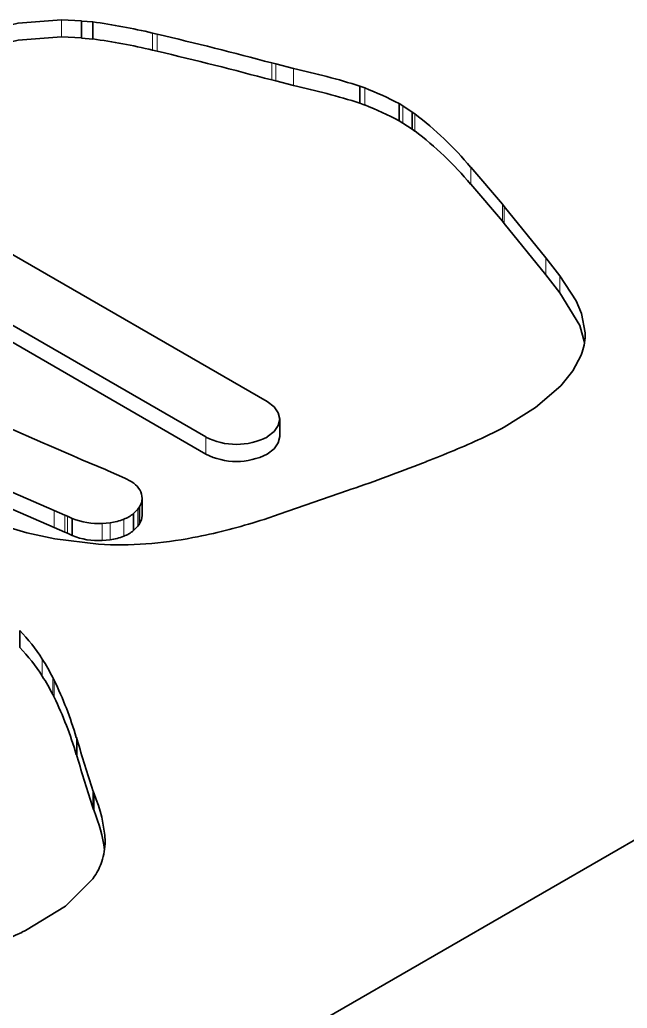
# Model space of a CAD drawing. Extents: x 218 to 1434, y 54 to 743.
# Drawn here: x 851.518 to 854.423, y 627.562 to 632.289 of the extents above; entities that cross this region are included whole.
import ezdxf

# ---------------------------------------------------------------- set-up
doc = ezdxf.new("R2010")
doc.units = 0

msp = doc.modelspace()

# ---------------------------------------------------------------- linework, layer by layer
at = {"color": 7, "lineweight": 35, "ltscale": 0.002396}
for p, q in [((851.8137, 632.2845), (851.718, 632.2894)), ((851.8137, 632.2029), (851.718, 632.2078))]:
    msp.add_line(p, q, dxfattribs=at)
at = {"color": 7, "lineweight": 13, "ltscale": 0.002042}
for p, q in [((851.718, 632.2894), (851.718, 632.2078)), ((852.1753, 632.2206), (852.1753, 632.139)), ((852.7228, 632.0834), (852.7228, 632.0018)), ((852.827, 632.0569), (852.827, 631.9752)), ((853.1679, 631.9634), (853.1679, 631.8818)), ((853.3501, 631.8773), (853.3501, 631.7957)), ((853.4064, 631.8389), (853.4064, 631.7573)), ((853.6743, 631.5851), (853.6743, 631.5034)), ((853.8259, 631.4072), (853.8259, 631.3255)), ((853.8347, 631.3966), (853.8347, 631.3149)), ((854.0343, 631.1506), (854.0343, 631.069)), ((852.4076, 630.2941), (852.4076, 630.2125)), ((852.0831, 629.9493), (852.0831, 629.8676)), ((851.7457, 629.915), (851.7457, 629.8333)), ((851.9496, 629.884), (851.9496, 629.8023)), ((851.9122, 629.8805), (851.9122, 629.7988)), ((851.6252, 629.2322), (851.6252, 629.1505)), ((851.6757, 629.1439), (851.6757, 629.0623)), ((851.682, 629.1314), (851.682, 629.0497)), ((851.7886, 628.8575), (851.7886, 628.7759)), ((851.7924, 628.8455), (851.7924, 628.7638)), ((851.8695, 628.5996), (851.8695, 628.5179)), ((851.8738, 628.5876), (851.8738, 628.5059))]:
    msp.add_line(p, q, dxfattribs=at)
at = {"color": 7, "lineweight": 35, "ltscale": 2.96272e-05}
msp.add_line((851.8135, 632.2834), (851.8137, 632.2845), dxfattribs=at)
at = {"color": 7, "lineweight": 35, "ltscale": 0.001341}
for p, q in [((851.8669, 632.2791), (851.8135, 632.2834)), ((851.8669, 632.1974), (851.8135, 632.2018))]:
    msp.add_line(p, q, dxfattribs=at)
at = {"color": 7, "lineweight": 35, "ltscale": 0.00204}
for p, q in [((851.8135, 632.2834), (851.8135, 632.2018)), ((852.0616, 629.9288), (852.0616, 629.8472)), ((852.0909, 629.96), (852.0909, 629.8784))]:
    msp.add_line(p, q, dxfattribs=at)
at = {"color": 7, "lineweight": 35, "ltscale": 0.002042}
for p, q in [((851.8669, 632.2791), (851.8669, 632.1974)), ((853.1448, 631.9722), (853.1448, 631.8905)), ((853.3318, 631.8884), (853.3318, 631.8067)), ((853.3937, 631.848), (853.3937, 631.7664)), ((852.761, 630.3787), (852.761, 630.297)), ((852.1027, 630), (852.1027, 629.9183)), ((851.7689, 629.9047), (851.7689, 629.823)), ((851.5179, 629.3683), (851.5179, 629.2866))]:
    msp.add_line(p, q, dxfattribs=at)
at = {"color": 7, "lineweight": 35, "ltscale": 0.000591862}
msp.add_line((852.1753, 632.2206), (852.1522, 632.226), dxfattribs=at)
at = {"color": 7, "lineweight": 13, "ltscale": 0.00204}
for p, q in [((852.1522, 632.226), (852.1522, 632.1443)), ((852.7419, 632.0785), (852.7419, 631.9969)), ((854.1013, 631.0648), (854.1013, 630.9832)), ((851.6823, 629.9426), (851.6823, 629.861)), ((851.7336, 629.9202), (851.7336, 629.8386)), ((852.0153, 629.9012), (852.0153, 629.8196)), ((851.868, 628.6038), (851.868, 628.5222))]:
    msp.add_line(p, q, dxfattribs=at)
at = {"color": 7, "lineweight": 35, "ltscale": 0.000592206}
msp.add_line((852.1753, 632.139), (852.1522, 632.1443), dxfattribs=at)
at = {"color": 7, "lineweight": 35, "ltscale": 0.000491856}
msp.add_line((852.7419, 632.0785), (852.7228, 632.0834), dxfattribs=at)
at = {"color": 7, "lineweight": 35, "ltscale": 0.002196}
for p, q in [((852.827, 632.0569), (852.7419, 632.0785)), ((852.827, 631.9752), (852.7419, 631.9969))]:
    msp.add_line(p, q, dxfattribs=at)
at = {"color": 7, "lineweight": 35, "ltscale": 0.000491475}
msp.add_line((852.7419, 631.9969), (852.7228, 632.0018), dxfattribs=at)
at = {"color": 7, "lineweight": 35, "ltscale": 0.000618103}
for p, q in [((853.1679, 631.9634), (853.1448, 631.9722)), ((853.1679, 631.8818), (853.1448, 631.8905))]:
    msp.add_line(p, q, dxfattribs=at)
at = {"color": 7, "lineweight": 35, "ltscale": 0.000534626}
for p, q in [((853.3501, 631.8773), (853.3318, 631.8884)), ((853.3501, 631.7957), (853.3318, 631.8067))]:
    msp.add_line(p, q, dxfattribs=at)
at = {"color": 7, "lineweight": 35, "ltscale": 0.001313}
for p, q in [((853.3937, 631.848), (853.3501, 631.8773)), ((853.3937, 631.7664), (853.3501, 631.7957))]:
    msp.add_line(p, q, dxfattribs=at)
at = {"color": 7, "lineweight": 35, "ltscale": 0.000390413}
for p, q in [((853.4064, 631.8389), (853.3937, 631.848)), ((853.4064, 631.7573), (853.3937, 631.7664))]:
    msp.add_line(p, q, dxfattribs=at)
at = {"color": 7, "lineweight": 35, "ltscale": 0.005844}
for p, q in [((853.8259, 631.4072), (853.6743, 631.5851)), ((853.8259, 631.3255), (853.6743, 631.5034))]:
    msp.add_line(p, q, dxfattribs=at)
at = {"color": 7, "lineweight": 35, "ltscale": 0.054673}
for p, q in [((850.8065, 631.5566), (852.7004, 630.4631)), ((852.4076, 630.2941), (850.5137, 631.3876)), ((852.4076, 630.2125), (850.5137, 631.3059))]:
    msp.add_line(p, q, dxfattribs=at)
at = {"color": 7, "lineweight": 35, "ltscale": 0.000344437}
for p, q in [((853.8347, 631.3966), (853.8259, 631.4072)), ((853.8347, 631.3149), (853.8259, 631.3255))]:
    msp.add_line(p, q, dxfattribs=at)
at = {"color": 7, "lineweight": 35, "ltscale": 0.007919}
for p, q in [((854.0343, 631.1506), (853.8347, 631.3966)), ((854.0343, 631.069), (853.8347, 631.3149))]:
    msp.add_line(p, q, dxfattribs=at)
at = {"color": 7, "lineweight": 35, "ltscale": 0.310267}
msp.add_line((859.3093, 631.1686), (848.5613, 624.9633), dxfattribs=at)
at = {"color": 7, "lineweight": 35, "ltscale": 0.002722}
msp.add_line((854.1013, 631.0648), (854.0343, 631.1506), dxfattribs=at)
at = {"color": 7, "lineweight": 35, "ltscale": 0.002721}
msp.add_line((854.1013, 630.9832), (854.0343, 631.069), dxfattribs=at)
at = {"color": 7, "lineweight": 35, "ltscale": 0.00035514}
msp.add_line((854.2028, 630.686), (854.2072, 630.6995), dxfattribs=at)
at = {"color": 7, "lineweight": 35, "ltscale": 0.004728}
msp.add_line((851.4552, 630.3427), (851.6284, 630.2668), dxfattribs=at)
at = {"color": 7, "lineweight": 35, "ltscale": 0.002627}
msp.add_line((853.7258, 630.2871), (853.82, 630.3336), dxfattribs=at)
at = {"color": 7, "lineweight": 35, "ltscale": 0.000419894}
msp.add_line((853.82, 630.3336), (853.8348, 630.3416), dxfattribs=at)
at = {"color": 7, "lineweight": 35, "ltscale": 0.000803471}
msp.add_line((851.6284, 630.2668), (851.6578, 630.2539), dxfattribs=at)
at = {"color": 7, "lineweight": 35, "ltscale": 0.003153}
msp.add_line((851.6578, 630.2539), (851.7734, 630.2033), dxfattribs=at)
at = {"color": 7, "lineweight": 35, "ltscale": 0.001138}
msp.add_line((851.7734, 630.2033), (851.8151, 630.1852), dxfattribs=at)
at = {"color": 7, "lineweight": 35, "ltscale": 0.003035}
msp.add_line((851.8151, 630.1852), (851.9271, 630.1383), dxfattribs=at)
at = {"color": 7, "lineweight": 35, "ltscale": 0.000471514}
msp.add_line((853.444, 630.1691), (853.4616, 630.176), dxfattribs=at)
at = {"color": 7, "lineweight": 35, "ltscale": 0.000382804}
msp.add_line((851.9271, 630.1383), (851.9413, 630.1326), dxfattribs=at)
at = {"color": 7, "lineweight": 35, "ltscale": 0.002146}
msp.add_line((851.9413, 630.1326), (852.0198, 630.0978), dxfattribs=at)
at = {"color": 7, "lineweight": 35, "ltscale": 0.0008674}
msp.add_line((852.0198, 630.0978), (852.0506, 630.0818), dxfattribs=at)
at = {"color": 7, "lineweight": 35, "ltscale": 0.000389891}
msp.add_line((852.0506, 630.0818), (852.0634, 630.0729), dxfattribs=at)
at = {"color": 7, "lineweight": 35, "ltscale": 0.00538}
msp.add_line((851.6823, 629.9426), (851.4851, 630.0288), dxfattribs=at)
at = {"color": 7, "lineweight": 35, "ltscale": 0.008664}
msp.add_line((852.7583, 629.9242), (853.0858, 630.0375), dxfattribs=at)
at = {"color": 7, "lineweight": 35, "ltscale": 0.000465693}
msp.add_line((853.0858, 630.0375), (853.1034, 630.0437), dxfattribs=at)
at = {"color": 7, "lineweight": 35, "ltscale": 0.005379}
msp.add_line((851.6823, 629.861), (851.4851, 629.9471), dxfattribs=at)
at = {"color": 7, "lineweight": 35, "ltscale": 0.001401}
for p, q in [((851.7336, 629.9202), (851.6823, 629.9426)), ((851.7336, 629.8386), (851.6823, 629.861))]:
    msp.add_line(p, q, dxfattribs=at)
at = {"color": 7, "lineweight": 35, "ltscale": 0.000741422}
msp.add_line((852.0831, 629.9493), (852.0616, 629.9288), dxfattribs=at)
at = {"color": 7, "lineweight": 35, "ltscale": 0.000330834}
msp.add_line((852.0909, 629.96), (852.0831, 629.9493), dxfattribs=at)
at = {"color": 7, "lineweight": 35, "ltscale": 0.000329392}
msp.add_line((851.7457, 629.915), (851.7336, 629.9202), dxfattribs=at)
at = {"color": 7, "lineweight": 35, "ltscale": 0.000633197}
for p, q in [((851.7689, 629.9047), (851.7457, 629.915)), ((851.7689, 629.823), (851.7457, 629.8333))]:
    msp.add_line(p, q, dxfattribs=at)
at = {"color": 7, "lineweight": 35, "ltscale": 0.000937879}
for p, q in [((851.9496, 629.884), (851.9122, 629.8805)), ((851.9496, 629.8023), (851.9122, 629.7988))]:
    msp.add_line(p, q, dxfattribs=at)
at = {"color": 7, "lineweight": 35, "ltscale": 0.000504755}
msp.add_line((852.6668, 629.894), (852.686, 629.9001), dxfattribs=at)
at = {"color": 7, "lineweight": 35, "ltscale": 0.001904}
msp.add_line((852.686, 629.9001), (852.7583, 629.9242), dxfattribs=at)
at = {"color": 7, "lineweight": 35, "ltscale": 0.000330003}
msp.add_line((851.7457, 629.8333), (851.7336, 629.8386), dxfattribs=at)
at = {"color": 7, "lineweight": 35, "ltscale": 0.000740367}
msp.add_line((852.0831, 629.8676), (852.0616, 629.8472), dxfattribs=at)
at = {"color": 7, "lineweight": 35, "ltscale": 0.000332067}
msp.add_line((852.0909, 629.8784), (852.0831, 629.8676), dxfattribs=at)
at = {"color": 7, "lineweight": 35, "ltscale": 0.000561395}
msp.add_line((852.3461, 629.8126), (852.3682, 629.8169), dxfattribs=at)
at = {"color": 7, "lineweight": 35, "ltscale": 0.000350069}
for p, q in [((851.682, 629.1314), (851.6757, 629.1439)), ((851.682, 629.0497), (851.6757, 629.0623))]:
    msp.add_line(p, q, dxfattribs=at)
at = {"color": 7, "lineweight": 35, "ltscale": 0.00031659}
for p, q in [((851.7924, 628.8455), (851.7886, 628.8575)), ((851.7924, 628.7638), (851.7886, 628.7759))]:
    msp.add_line(p, q, dxfattribs=at)
at = {"color": 7, "lineweight": 35, "ltscale": 0.000110033}
msp.add_line((851.8695, 628.5996), (851.868, 628.6038), dxfattribs=at)
at = {"color": 7, "lineweight": 35, "ltscale": 0.000319011}
for p, q in [((851.8738, 628.5876), (851.8695, 628.5996)), ((851.8738, 628.5059), (851.8695, 628.5179))]:
    msp.add_line(p, q, dxfattribs=at)
at = {"color": 7, "lineweight": 35, "ltscale": 0.000111473}
msp.add_line((851.8695, 628.5179), (851.868, 628.5222), dxfattribs=at)
at = {"color": 7, "lineweight": 35, "ltscale": 0.000369518}
msp.add_line((851.8674, 628.1816), (851.8759, 628.1938), dxfattribs=at)
at = {"color": 7, "lineweight": 35, "ltscale": 0.000490664}
msp.add_line((851.5273, 627.925), (851.545, 627.9336), dxfattribs=at)
at = {"color": 7, "lineweight": 35}
for points in [[(851.718, 632.2894), (851.5101, 632.2734), (851.3138, 632.2277), (851.1315, 632.1617)], [(851.718, 632.2078), (851.5101, 632.1918), (851.3138, 632.1461), (851.1315, 632.0801)], [(854.2221, 630.7914), (854.2045, 630.8849), (854.178, 630.9459), (854.1013, 631.0648)], [(854.2189, 630.7464), (854.1954, 630.8271), (854.1013, 630.9832)], [(853.8348, 630.3416), (853.9838, 630.4343), (854.1046, 630.5381), (854.1631, 630.6104), (854.2028, 630.686)], [(852.7004, 630.4631), (852.7341, 630.4377), (852.7543, 630.4089), (852.761, 630.3787)], [(852.761, 630.3787), (852.7543, 630.3483), (852.7341, 630.3196), (852.7004, 630.2941)], [(852.761, 630.297), (852.7543, 630.2667), (852.7341, 630.238), (852.7004, 630.2125)], [(851.2943, 629.9117), (851.5513, 629.8364), (851.6853, 629.8071), (851.8945, 629.781)], [(851.545, 627.9336), (851.736, 628.05), (851.8674, 628.1816)]]:
    msp.add_lwpolyline(points, dxfattribs=at)
for centre, radius, start, end in [((851.4969, 629.5225), 2.7816, 76.3752, 82.3564), ((847.5482, 612.6689), 20.0919, 75.0756, 76.68544), ((851.4969, 629.4408), 2.7816, 76.3752, 82.3564), ((847.5482, 612.5873), 20.0919, 75.0756, 76.68544), ((851.9792, 628.1924), 3.9557, 72.8623, 77.627), ((851.9792, 628.1108), 3.9557, 72.8623, 77.627), ((852.5935, 630.4945), 1.5773, 62.0887, 68.6414), ((852.5935, 630.4129), 1.5773, 62.0887, 68.6414), ((852.4396, 630.5567), 1.6062, 39.7918, 52.9857), ((852.4396, 630.4751), 1.6062, 39.7918, 52.9857), ((853.9481, 630.7891), 0.274, 340.9288, 0.4815), ((852.554, 630.586), 0.3273, 243.3645, 296.6342), ((851.582, 635.0181), 5.1941, 291.2154, 294.377), ((852.554, 630.5043), 0.3273, 243.3645, 296.6342), ((849.5684, 640.1753), 10.7306, 289.23455, 291.17299), ((852.0096, 629.9963), 0.0933, 2.2888, 54.9559), ((852.0297, 629.9998), 0.073, 326.9555, 0.1688), ((851.8931, 630.2075), 0.3275, 247.6912, 273.348), ((851.9115, 630.1639), 0.2826, 277.7564, 291.5647), ((851.9726, 630.0295), 0.1349, 288.4, 311.4583), ((852.0297, 629.9182), 0.073, 326.9555, 0.1688), ((851.8286, 632.5205), 2.757, 281.2871, 287.6997), ((851.9726, 629.9479), 0.1349, 288.4, 311.4583), ((851.8931, 630.1259), 0.3275, 247.6912, 273.348), ((851.99, 631.63), 1.8518, 267.0437, 281.0886), ((851.9115, 630.0823), 0.2826, 277.7564, 291.5647), ((850.8873, 628.7616), 0.8751, 32.5267, 43.8886), ((850.8873, 628.6799), 0.8751, 32.5267, 43.8886), ((850.7201, 628.6558), 1.0731, 27.0586, 32.4903), ((850.7201, 628.5741), 1.0731, 27.0586, 32.4903), ((850.0375, 628.3365), 1.8267, 16.572, 25.7994), ((850.0375, 628.2548), 1.8267, 16.572, 25.7994), ((856.705, 630.2384), 5.1058, 195.8301, 198.6723), ((856.705, 630.1567), 5.1058, 195.8301, 198.6723), ((851.2501, 628.3205), 0.6776, 3.3422, 23.1856), ((851.1111, 628.1992), 0.8216, 8.4692, 21.9135), ((851.6312, 628.3577), 0.2946, 341.4653, 0.4487), ((851.6085, 628.3702), 0.3202, 326.5784, 340.6255), ((850.5148, 630.085), 2.3859, 282.5902, 295.1179)]:
    msp.add_arc(centre, radius, start, end, dxfattribs=at)

doc.saveas('drawing.dxf')
